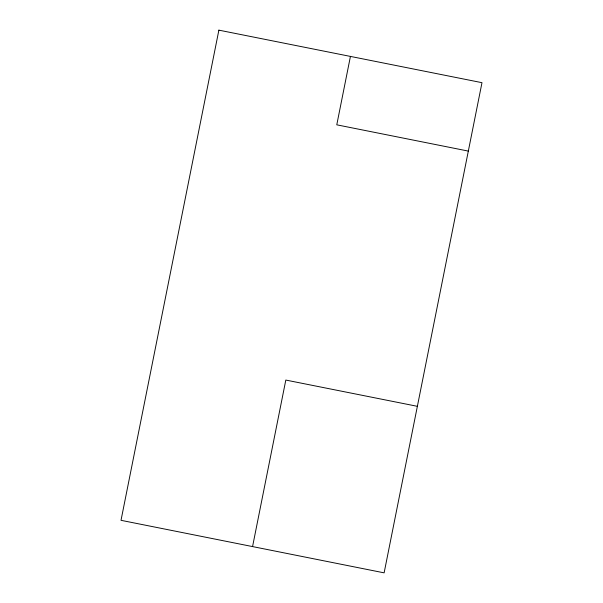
<?xml version="1.0" encoding="UTF-8"?>
<svg xmlns="http://www.w3.org/2000/svg" width="603" height="603" viewBox="0 0 603 603"><rect width="100%" height="100%" fill="white"/><g stroke="black" fill="none" stroke-linecap="round" stroke-linejoin="round"><path stroke-width="0.9" d="M252.567 546.582L285.814 380.063L417.374 406.324M350.433 56.418L336.776 124.821L468.327 151.089M218.874 30.15L121.015 520.321L384.126 572.85L481.985 82.679L218.874 30.15"/></g></svg>
